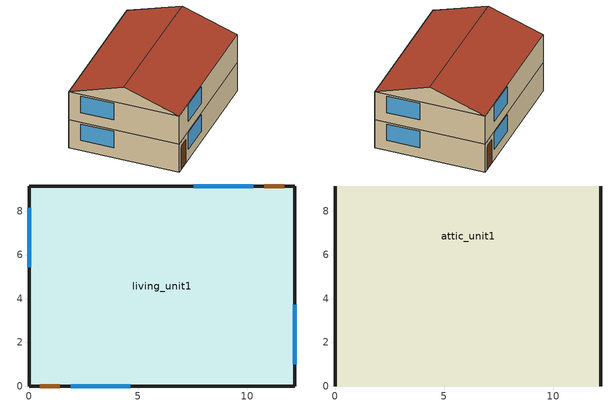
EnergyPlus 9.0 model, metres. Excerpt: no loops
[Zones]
living_unit1
 floor adiabatic (Interior Floor): 0,0 0,9.16 12.18,9.16 12.18,0 z2.59
 floor ground (Exterior Floor): 0,0 0,9.16 12.18,9.16 12.18,0 z0
 wall outside (Exterior Wall): 0,0 12.18,0 12.18,9.16 0,9.16 0,0 z0:2.59; 0,0 12.18,0 12.18,9.16 0,9.16 0,0 z2.59:5.18
 window (Exterior Window): 1.91,0 4.63,0 / 10.26,9.16 7.54,9.16 / 12.18,1 12.18,3.72 / 0,8.16 0,5.44 z0.92:2.44; 1.91,0 4.63,0 / 10.26,9.16 7.54,9.16 / 12.18,1 12.18,3.72 / 0,8.16 0,5.44 z3.51:5.03
 door (Exterior Door): 0.5,0 1.41,0 / 11.68,9.16 10.76,9.16 z0:2.14
 ceiling to attic_unit1 (Interior Ceiling): 0,0 12.18,0 12.18,9.16 0,9.16 z5.18
attic_unit1
 wall outside (Gable_end): 12.18,0,5.18 12.18,9.16,5.18 12.18,4.58,6.71; 0,9.16,5.18 0,0,5.18 0,4.58,6.71
 roof outside (Exterior Roof): 0,0,5.18 12.18,0,5.18 12.18,4.58,6.71 0,4.58,6.71; 12.18,9.16,5.18 0,9.16,5.18 0,4.58,6.71 12.18,4.58,6.71
[Building]
SF_Minnesota_Minneapolis-St.Paul.Intl.AP.726580_gasfurnace_slab_IECC_2006: North Axis {deg}=0; Terrain=Suburbs; Loads Convergence Tolerance Value=0.04; Temperature Convergence Tolerance Value {deltaC}=0.4; Solar Distribution=FullExterior; Maximum Number of Warmup Days=25; Minimum Number of Warmup Days=6
[Site:Location]
Minneapolis St Paul IntL Arp_MN_USA Design_Conditions: Latitude {deg}=44.88; Longitude {deg}=-93.23; Time Zone {hr}=-6; Elevation {m}=254
[SizingPeriod:DesignDay] Day of Month=21; Humidity Condition Type=Wetbulb; Barometric Pressure {Pa}=98311; Rain Indicator=No; Snow Indicator=No; Daylight Saving Time Indicator=No; Solar Model Indicator=ASHRAEClearSky
Name | Month | Day Type | Maximum Dry-Bulb Temperature {C} | Daily Dry-Bulb Temperature Range {deltaC} | Wetbulb or DewPoint at Maximum Dry-Bulb {C} | Wind Speed {m/s} | Wind Direction {deg} | Sky Clearness
Minneapolis St Paul IntL Arp Ann Htg 99.6% Condns DB | 1 | WinterDesignDay | -25.2 | 0 | -25.2 | 3.8 | 300 | 0
Minneapolis St Paul IntL Arp Ann Clg .4% Condns DB=>MWB | 7 | SummerDesignDay | 32.8 | 9.9 | 23 | 6 | 180 | 1
[Site:WaterMainsTemperature]
Calculation Method=Correlation; Annual Average Outdoor Air Temperature {C}=7.65833; Maximum Difference In Monthly Average Outdoor Air Temperatures {deltaC}=35.2
[Material]
Name | Roughness | Thickness {m} | Conductivity {W/m-K} | Density {kg/m3} | Specific Heat {J/kg-K} | Solar Absorptance | Thermal Absorptance | Visible Absorptance
wall_consol_layer | Rough | 0.1397 | 0.061285 | 120.801 | 1036.26
sheathing_consol_layer | Rough | 0.0127 | 0.0940184 | 685.008 | 1172.332
ceil_consol_layer | Rough | 0.374581 | 0.0617176 | 41.9286 | 776.251
Concrete_4in | Rough | 0.101498 | 1.312098 | 2242.8 | 465.2
Asphalt_shingle | MediumRough | 0.00633985 | 0.08186 | 1121.29 | 1255.2 | 0.75
Stucco_1in | MediumSmooth | 0.0254001 | 1.39892 | 1922.21 | 878.64
Drywall_1/2in | MediumSmooth | 0.0127 | 0.16009 | 800.923 | 1087.84
OSB_5/8in | MediumSmooth | 0.015875 | 0.1163 | 544.627 | 1213.36
Plywood_3/4in | Rough | 0.01905 | 0.115458 | 544.68 | 674.54 | 0.7 | 0.9 | 0.7
Carpet_n_pad | MediumSmooth | 0.0254001 | 0.0601314 | 32.0369 | 836.8 | 0.7 | 0.9 | 0.7
OSB_1/2in | MediumSmooth | 0.0127 | 0.1163 | 544.627 | 1213.36 | 0.7 | 0.9 | 0.7
door_const | Smooth | 0.0317022 | 0.0720096 | 512.64 | 767.58
Std Wood 6inch | MediumSmooth | 0.15 | 0.12 | 540 | 1210 | 0.7 | 0.9 | 0.7
[Material:NoMass]
Bldg_paper_felt: Roughness=Smooth; Thermal Resistance {m2-K/W}=0.0105666
[Material:AirGap]
Air_4_in_vert: Thermal Resistance {m2-K/W}=0.158499
[WindowMaterial:Glazing] Optical Data Type=BSDF; IR Transmittance=0; Conductivity=1; Youngs modulus=7.2e10; Poissons ratio=0.22
Name | Layer name : LoE272-3.CIG | Spectral Data | Thickness | Front Emissivity | Back Emissivity | Layer name : CLEAR_3.DAT | Layer name : LoE180-3.CIG
 | Glass_2011_Layer | Glass_2011_Layer_SpecDat | 0.00297 | 0.84 | 0.042
 |  | Glass_102_Layer_SpecDat | 0.003048 | 0.84 | 0.84 | Glass_102_Layer
 |  | Glass_2191F_Layer_SpecDat | 0.003 | 0.068 | 0.84 |  | Glass_2191F_Layer
[Construction]
InteriorFurnishings: Std Wood 6inch
Exterior Floor: Concrete_4in, Plywood_3/4in, Carpet_n_pad
Interior Floor: Plywood_3/4in, Carpet_n_pad
Exterior Wall: Stucco_1in, Bldg_paper_felt, sheathing_consol_layer, OSB_5/8in, wall_consol_layer, Drywall_1/2in
Interior Ceiling: ceil_consol_layer, Drywall_1/2in
Exterior Roof: Asphalt_shingle, OSB_1/2in
Exterior Door: door_const
Gable_end: Stucco_1in, Bldg_paper_felt, OSB_5/8in, Air_4_in_vert, Drywall_1/2in
[WindowMaterial:GasMixture]
Gap_9_W_0_0095, 0.0095, 2, Air, 0.1, Argon, 0.9
[WindowMaterial:Gap] thickness=0.0095; Gas (or Gas Mixture)=Gap_9_W_0_0095; pressure=101325
Name | gap name: Air (10) / Argon (90) Mix
 | Gap_9_Glz_4_Layer_1
 | Gap_9_Glz_4_Layer_2
[Construction:ComplexFenestrationState]
Exterior Window: LBNLWindow, None, ThermParam_Glz_4, CFS_Glz_4_Basis, CFS_Glz_4_TfSol, CFS_Glz_4_RbSol, CFS_Glz_4_Tfvis, CFS_Glz_4_Rbvis, Glass_2011_Layer, CFS_Glz_4_Layer_1_fAbs, CFS_Glz_4_Layer_1_bAbs, Gap_9_Glz_4_Layer_1, Glass_102_Layer, CFS_Glz_4_Layer_2_fAbs, CFS_Glz_4_Layer_2_bAbs, Gap_9_Glz_4_Layer_2, Glass_2191F_Layer, CFS_Glz_4_Layer_3_fAbs, CFS_Glz_4_Layer_3_bAbs
[Zone] Multiplier=1
living_unit1; attic_unit1
[InternalMass]
Internalmass_unit1: Construction=InteriorFurnishings; Zone=living_unit1; Surface Area {m2}=9.99587
[Shading:Overhang] Height above Window or Door {m}=0; Tilt Angle from Window/Door {deg}=90; Left extension from Window/Door Width {m}=0; Right extension from Window/Door Width {m}=0; Depth {m}=0.0152439
Name | Window or Door
Overhang_sdr_1.unit1 | Window_sdr_1.unit1
Overhang_sdr_2.unit1 | Window_sdr_2.unit1
[GroundHeatTransfer:Control]
gtp_control: Run Basement Preprocessor=no; Run Slab Preprocessor=yes
[GroundHeatTransfer:Slab:Materials]
NMAT: Number of materials=2; ALBEDO: Surface Albedo: No Snow=0.16; ALBEDO: Surface Albedo: Snow=0.4; EPSLW: Surface Emissivity: No Snow=0.9; EPSLW: Surface Emissivity: Snow=0.9; Z0: Surface Roughness: No Snow {cm}=0.75; Z0: Surface Roughness: Snow {cm}=0.05; HIN: Indoor HConv: Downward Flow {W/m2-K}=6; HIN: Indoor HConv: Upward {W/m2-K}=9
[GroundHeatTransfer:Slab:MatlProps]
RHO: Slab Material density {kg/m3}=2300; RHO: Soil Density {kg/m3}=1200; CP: Slab CP {J/kg-K}=650; CP: Soil CP {J/kg-K}=1200; TCON: Slab k {W/m-K}=0.9; TCON: Soil k {W/m-K}=1
[GroundHeatTransfer:Slab:BoundConds]
EVTR: Is surface evapotranspiration modeled=FALSE; FIXBC: is the lower boundary at a fixed temperature=TRUE; TDEEPin {C}=10; USRHflag: Is the ground surface h specified by the user?=FALSE
[GroundHeatTransfer:Slab:BldgProps]
IYRS: Number of years to iterate=10; Shape: Slab shape=0; HBLDG: Building height {m}=4; TIN1: January Indoor Average Temperature Setpoint {C}=22.22; TIN2: February Indoor Average Temperature Setpoint {C}=22.22; TIN3: March Indoor Average Temperature Setpoint {C}=22.22; TIN4: April Indoor Average Temperature Setpoint {C}=22.22; TIN5: May Indoor Average Temperature Setpoint {C}=22.22; TIN6: June Indoor Average Temperature Setpoint {C}=23.88; TIN7: July Indoor Average Temperature Setpoint {C}=23.88; TIN8: August Indoor Average Temperature Setpoint {C}=23.88; TIN9: September Indoor Average Temperature Setpoint {C}=23.88; TIN10: October Indoor Average Temperature Setpoint {C}=22.22; TIN11: November Indoor Average Temperature Setpoint {C}=22.22; TIN12: December Indoor Average Temperature Setpoint {C}=22.22; TINAmp: Daily Indoor sine wave variation amplitude {deltaC}=0; ConvTol: Convergence Tolerance=0.1
[GroundHeatTransfer:Slab:Insulation]
RINS: R value of under slab insulation {m2-K/W}=0; DINS: Width of strip of under slab insulation {m}=0; RVINS: R value of vertical insulation {m2-K/W}=1.761; ZVINS: Depth of vertical insulation {m}=1.5; IVINS: Flag: Is there vertical insulation=1
[GroundHeatTransfer:Slab:EquivalentSlab]
APRatio: The area to perimeter ratio for this slab {m}=2.84365; SLABDEPTH: Thickness of slab on grade {m}=0.1; CLEARANCE: Distance from edge of slab to domain edge {m}=15; ZCLEARANCE: Distance from bottom of slab to domain bottom {m}=15
[GroundHeatTransfer:Basement:SimParameters]
F: Multiplier for the ADI solution=0.1; IYRS: Maximum number of yearly iterations:=15
[GroundHeatTransfer:Basement:MatlProps]
NMAT: Number of materials in this domain=6; Density for Foundation Wall {kg/m3}=2243; density for Floor Slab {kg/m3}=2243; density for Ceiling {kg/m3}=311; density for Soil {kg/m3}=1500; density for Gravel {kg/m3}=2000; density for Wood {kg/m3}=449; Specific heat for foundation wall {J/kg-K}=880; Specific heat for floor slab {J/kg-K}=880; Specific heat for ceiling {J/kg-K}=1530; Specific heat for soil {J/kg-K}=840; Specific heat for gravel {J/kg-K}=720; Specific heat for wood {J/kg-K}=1530; Thermal conductivity for foundation wall {W/m-K}=1.4; Thermal conductivity for floor slab {W/m-K}=1.4; Thermal conductivity for ceiling {W/m-K}=0.09; thermal conductivity for soil {W/m-K}=1.1; thermal conductivity for gravel {W/m-K}=1.9; thermal conductivity for wood {W/m-K}=0.12
[GroundHeatTransfer:Basement:Insulation]
REXT: R Value of any exterior insulation {m2-K/W}=2.2893; INSFULL: Flag: Is the wall fully insulated?=True
[GroundHeatTransfer:Basement:SurfaceProps]
ALBEDO: Surface albedo for No snow conditions=0.16; ALBEDO: Surface albedo for snow conditions=0.4; EPSLN: Surface emissivity No Snow=0.94; EPSLN: Surface emissivity with Snow=0.86; VEGHT: Surface roughness No snow conditions {cm}=6; VEGHT: Surface roughness Snow conditions {cm}=0.25; PET: Flag, Potential evapotranspiration on?=False
[GroundHeatTransfer:Basement:BldgData]
DWALL: Wall thickness {m}=0.2; DSLAB: Floor slab thickness {m}=0.243828; DGRAVXY: Width of gravel pit beside basement wall {m}=0.3; DGRAVZN: Gravel depth extending above the floor slab {m}=0.2; DGRAVZP: Gravel depth below the floor slab {m}=0.1
[GroundHeatTransfer:Basement:Interior]
COND: Flag: Is the basement conditioned?=True; HIN: Downward convection only heat transfer coefficient {W/m2-K}=0.92; HIN: Upward convection only heat transfer coefficient {W/m2-K}=4.04; HIN: Horizontal convection only heat transfer coefficient {W/m2-K}=3.08; HIN: Downward combined (convection and radiation) heat transfer coefficient {W/m2-K}=6.13; HIN: Upward combined (convection and radiation) heat transfer coefficient {W/m2-K}=9.26; HIN: Horizontal combined (convection and radiation) heat transfer coefficient {W/m2-K}=8.29
[GroundHeatTransfer:Basement:ComBldg]
January average temperature {C}=21; February average temperature {C}=21; March average temperature {C}=21; April average temperature {C}=21; May average temperature {C}=24; June average temperature {C}=24; July average temperature {C}=24; August average temperature {C}=24; September average temperature {C}=24; October average temperature {C}=24; November average temperature {C}=21; December average temperature {C}=21; Daily variation sine wave amplitude {deltaC}=21
[GroundHeatTransfer:Basement:EquivSlab]
APRatio: The area to perimeter ratio for this slab {m}=17.1459; EquivSizing: Flag=True
[GroundHeatTransfer:Basement:EquivAutoGrid]
CLEARANCE: Distance from outside of wall to edge of 3-D ground domain {m}=15; SlabDepth: Thickness of the floor slab {m}=0.1; BaseDepth: Depth of the basement wall below grade {m}=1.21914
[People]
people_unit1: Zone or ZoneList=living_unit1; Number of People Schedule=occupancy_sch; Number of People Calculation Method=People; Number of People=3; Fraction Radiant=0; Sensible Heat Fraction=autocalculate; Activity Level Schedule=activity_sch; Enable ASHRAE 55 Comfort Warnings=No; Mean Radiant Temperature Calculation Type=ZoneAveraged
[Lights] Zone or ZoneList=living_unit1; Schedule=LightingProfile; Design Level Calculation Method=Watts/Area; Return Air Fraction=0; Fraction Radiant=0.6; Fraction Visible=0.2; Fraction Replaceable=0
Name | Watts per Zone Floor Area {W/m2}
Living Hardwired Lighting1 | 2.0565
Living Plug-in Lighting1 | 0.5141
[ElectricEquipment] Zone or ZoneList=living_unit1
Name | Schedule | Design Level Calculation Method | Design Level {W} | Fraction Latent | Fraction Radiant | Fraction Lost | Watts per Zone Floor Area {W/m2}
Refrigerator1 | Refrigerator | EquipmentLevel | 91.094 | 0 | 0 | 0
Misc Elec Load1 | MiscPlugLoad | Watts/Area |  | 0.062439 | 0.411909 | 0.251045 | 2.46
Clothes Washer1 | ClothesWasher | EquipmentLevel | 29.5818 | 0 | 0.48 | 0.2
Clothes Dryer1 | ClothesDryer | EquipmentLevel | 222.113 | 0.05 | 0.09 | 0.8
Dishwasher1 | Dishwasher | EquipmentLevel | 68.3276 | 0.15 | 0.36 | 0.25
Misc Elec Load21 | always_avail | EquipmentLevel | 182.522 | 0.062439 | 0.411909 | 0.251045
[GasEquipment] Zone or ZoneList=living_unit1
Name | Schedule | Design Level Calculation Method | Design Level {W} | Fraction Latent | Fraction Radiant | Fraction Lost | Power per Zone Floor Area {W/m2}
Cooking Range1 | CookingRange | EquipmentLevel | 248.498 | 0.3 | 0.24 | 0.3
Misc Gas Load1 | MiscPlugLoad | Watts/Area |  | 0.062439 | 0.411909 | 0.251045 | 0.297
[ZoneInfiltration:EffectiveLeakageArea] Schedule=always_avail; Stack Coefficient=0.00029; Wind Coefficient=0.000231
Name | Zone | Effective Air Leakage Area {cm2}
Living_ShermanGrimsrud_unit1 | living_unit1 | 962.701
AtticVent_unit1 | attic_unit1 | 370
[ZoneVentilation:DesignFlowRate]
Ventilation_unit1: Zone or ZoneList=living_unit1; Schedule=always_avail; Design Flow Rate Calculation Method=Flow/Zone; Design Flow Rate {m3/s}=0.0283366; Ventilation Type=Exhaust; Fan Pressure Rise {Pa}=0; Fan Total Efficiency=1; Constant Term Coefficient=1; Temperature Term Coefficient=0; Velocity Term Coefficient=0; Velocity Squared Term Coefficient=0; Minimum Indoor Temperature {C}=-100; Maximum Indoor Temperature {C}=100; Delta Temperature {deltaC}=-100; Minimum Outdoor Temperature {C}=-100; Maximum Outdoor Temperature {C}=100; Maximum Wind Speed {m/s}=40
[Exterior:Lights]
Name | Schedule | Design Level {W}
Exterior-Lights | ExteriorLightingProfile | 79.5
Garage-Lights | LightingProfile | 14.02
[AvailabilityManager:Scheduled]
System availability: Schedule=always_avail
[WindowThermalModel:Params]
ThermParam_Glz_4: standard=ISO15099; thermal model=ISO15099; SDScalar=1; deflection model=NoDeflection
[Matrix:TwoDimension]
CFS_Glz_4_Basis, 9, 2, 0, 1, 10, 8, 20, 16, 30, 20, 40, 24, 50, 24, 60, 24, 70, 16, 82.5, 12
CFS_Glz_4_Layer_1_fAbs: 1, 145, 0.25754, 0.26101, 0.26101, 0.26101, 0.26101, 0.26101, 0.26101, 0.26101, 0.26101, 0.26824, 0.26824, 0.26824, 0.26824, 0.26824, 0.26824, 0.26824, 0.26824, 0.26824, 0.26824, 0.26824, 0.26824, 0.26824, 0.26824, 0.26824, 0.26824, 0.27318, 0.27318, 0.27318, 0.27318, 0.27318, 0.27318, 0.27318, 0.27318, 0.27318, 0.27318, 0.27318, 0.27318, 0.27318, 0.27318, 0.27318, 0.27318, 0.27318, 0.27318, 0.27318, 0.27318, 0.27425, 0.27425, 0.27425, 0.27425, 0.27425, 0.27425, 0.27425, 0.27425, 0.27425, 0.27425, 0.27425, 0.27425, 0.27425, 0.27425, 0.27425, 0.27425, 0.27425, 0.27425, 0.27425, 0.27425, 0.27425, 0.27425, 0.27425, 0.27425, 0.278, 0.278, 0.278, 0.278, 0.278, 0.278, 0.278, 0.278, 0.278, 0.278, 0.278, 0.278, 0.278, 0.278, 0.278, 0.278, 0.278, 0.278, 0.278, 0.278, 0.278, 0.278, 0.278, 0.278, 0.29224, 0.29224, 0.29224, 0.29224, 0.29224, 0.29224, 0.29224, 0.29224, 0.29224, 0.29224, 0.29224, 0.29224, 0.29224, 0.29224, 0.29224, 0.29224, 0.29224, 0.29224, 0.29224, 0.29224, 0.29224, 0.29224, 0.29224, 0.29224, 0.3056, 0.3056, 0.3056, 0.3056, 0.3056, 0.3056, 0.3056, 0.3056, 0.3056, 0.3056, 0.3056, 0.3056, 0.3056, 0.3056, 0.3056, 0.3056, 0.216, 0.216, 0.216, 0.216, 0.216, 0.216, 0.216, 0.216, 0.216, 0.216, 0.216, 0.216
CFS_Glz_4_Layer_1_bAbs: 1, 145, 0.10087, 0.1028, 0.1028, 0.1028, 0.1028, 0.1028, 0.1028, 0.1028, 0.1028, 0.10674, 0.10674, 0.10674, 0.10674, 0.10674, 0.10674, 0.10674, 0.10674, 0.10674, 0.10674, 0.10674, 0.10674, 0.10674, 0.10674, 0.10674, 0.10674, 0.10919, 0.10919, 0.10919, 0.10919, 0.10919, 0.10919, 0.10919, 0.10919, 0.10919, 0.10919, 0.10919, 0.10919, 0.10919, 0.10919, 0.10919, 0.10919, 0.10919, 0.10919, 0.10919, 0.10919, 0.10879, 0.10879, 0.10879, 0.10879, 0.10879, 0.10879, 0.10879, 0.10879, 0.10879, 0.10879, 0.10879, 0.10879, 0.10879, 0.10879, 0.10879, 0.10879, 0.10879, 0.10879, 0.10879, 0.10879, 0.10879, 0.10879, 0.10879, 0.10879, 0.1076, 0.1076, 0.1076, 0.1076, 0.1076, 0.1076, 0.1076, 0.1076, 0.1076, 0.1076, 0.1076, 0.1076, 0.1076, 0.1076, 0.1076, 0.1076, 0.1076, 0.1076, 0.1076, 0.1076, 0.1076, 0.1076, 0.1076, 0.1076, 0.10575, 0.10575, 0.10575, 0.10575, 0.10575, 0.10575, 0.10575, 0.10575, 0.10575, 0.10575, 0.10575, 0.10575, 0.10575, 0.10575, 0.10575, 0.10575, 0.10575, 0.10575, 0.10575, 0.10575, 0.10575, 0.10575, 0.10575, 0.10575, 0.09191, 0.09191, 0.09191, 0.09191, 0.09191, 0.09191, 0.09191, 0.09191, 0.09191, 0.09191, 0.09191, 0.09191, 0.09191, 0.09191, 0.09191, 0.09191, 0.03659, 0.03659, 0.03659, 0.03659, 0.03659, 0.03659, 0.03659, 0.03659, 0.03659, 0.03659, 0.03659, 0.03659
CFS_Glz_4_Layer_2_fAbs: 1, 145, 0.02722, 0.02725, 0.02725, 0.02725, 0.02725, 0.02725, 0.02725, 0.02725, 0.02725, 0.02741, 0.02741, 0.02741, 0.02741, 0.02741, 0.02741, 0.02741, 0.02741, 0.02741, 0.02741, 0.02741, 0.02741, 0.02741, 0.02741, 0.02741, 0.02741, 0.02785, 0.02785, 0.02785, 0.02785, 0.02785, 0.02785, 0.02785, 0.02785, 0.02785, 0.02785, 0.02785, 0.02785, 0.02785, 0.02785, 0.02785, 0.02785, 0.02785, 0.02785, 0.02785, 0.02785, 0.02858, 0.02858, 0.02858, 0.02858, 0.02858, 0.02858, 0.02858, 0.02858, 0.02858, 0.02858, 0.02858, 0.02858, 0.02858, 0.02858, 0.02858, 0.02858, 0.02858, 0.02858, 0.02858, 0.02858, 0.02858, 0.02858, 0.02858, 0.02858, 0.02937, 0.02937, 0.02937, 0.02937, 0.02937, 0.02937, 0.02937, 0.02937, 0.02937, 0.02937, 0.02937, 0.02937, 0.02937, 0.02937, 0.02937, 0.02937, 0.02937, 0.02937, 0.02937, 0.02937, 0.02937, 0.02937, 0.02937, 0.02937, 0.02965, 0.02965, 0.02965, 0.02965, 0.02965, 0.02965, 0.02965, 0.02965, 0.02965, 0.02965, 0.02965, 0.02965, 0.02965, 0.02965, 0.02965, 0.02965, 0.02965, 0.02965, 0.02965, 0.02965, 0.02965, 0.02965, 0.02965, 0.02965, 0.02849, 0.02849, 0.02849, 0.02849, 0.02849, 0.02849, 0.02849, 0.02849, 0.02849, 0.02849, 0.02849, 0.02849, 0.02849, 0.02849, 0.02849, 0.02849, 0.0214, 0.0214, 0.0214, 0.0214, 0.0214, 0.0214, 0.0214, 0.0214, 0.0214, 0.0214, 0.0214, 0.0214
CFS_Glz_4_Layer_2_bAbs: 1, 145, 0.09119, 0.09145, 0.09145, 0.09145, 0.09145, 0.09145, 0.09145, 0.09145, 0.09145, 0.09246, 0.09246, 0.09246, 0.09246, 0.09246, 0.09246, 0.09246, 0.09246, 0.09246, 0.09246, 0.09246, 0.09246, 0.09246, 0.09246, 0.09246, 0.09246, 0.09456, 0.09456, 0.09456, 0.09456, 0.09456, 0.09456, 0.09456, 0.09456, 0.09456, 0.09456, 0.09456, 0.09456, 0.09456, 0.09456, 0.09456, 0.09456, 0.09456, 0.09456, 0.09456, 0.09456, 0.09764, 0.09764, 0.09764, 0.09764, 0.09764, 0.09764, 0.09764, 0.09764, 0.09764, 0.09764, 0.09764, 0.09764, 0.09764, 0.09764, 0.09764, 0.09764, 0.09764, 0.09764, 0.09764, 0.09764, 0.09764, 0.09764, 0.09764, 0.09764, 0.10041, 0.10041, 0.10041, 0.10041, 0.10041, 0.10041, 0.10041, 0.10041, 0.10041, 0.10041, 0.10041, 0.10041, 0.10041, 0.10041, 0.10041, 0.10041, 0.10041, 0.10041, 0.10041, 0.10041, 0.10041, 0.10041, 0.10041, 0.10041, 0.10011, 0.10011, 0.10011, 0.10011, 0.10011, 0.10011, 0.10011, 0.10011, 0.10011, 0.10011, 0.10011, 0.10011, 0.10011, 0.10011, 0.10011, 0.10011, 0.10011, 0.10011, 0.10011, 0.10011, 0.10011, 0.10011, 0.10011, 0.10011, 0.09268, 0.09268, 0.09268, 0.09268, 0.09268, 0.09268, 0.09268, 0.09268, 0.09268, 0.09268, 0.09268, 0.09268, 0.09268, 0.09268, 0.09268, 0.09268, 0.063, 0.063, 0.063, 0.063, 0.063, 0.063, 0.063, 0.063, 0.063, 0.063, 0.063, 0.063
CFS_Glz_4_Layer_3_fAbs: 1, 145, 0.03624, 0.03664, 0.03664, 0.03664, 0.03664, 0.03664, 0.03664, 0.03664, 0.03664, 0.03735, 0.03735, 0.03735, 0.03735, 0.03735, 0.03735, 0.03735, 0.03735, 0.03735, 0.03735, 0.03735, 0.03735, 0.03735, 0.03735, 0.03735, 0.03735, 0.03741, 0.03741, 0.03741, 0.03741, 0.03741, 0.03741, 0.03741, 0.03741, 0.03741, 0.03741, 0.03741, 0.03741, 0.03741, 0.03741, 0.03741, 0.03741, 0.03741, 0.03741, 0.03741, 0.03741, 0.03643, 0.03643, 0.03643, 0.03643, 0.03643, 0.03643, 0.03643, 0.03643, 0.03643, 0.03643, 0.03643, 0.03643, 0.03643, 0.03643, 0.03643, 0.03643, 0.03643, 0.03643, 0.03643, 0.03643, 0.03643, 0.03643, 0.03643, 0.03643, 0.03486, 0.03486, 0.03486, 0.03486, 0.03486, 0.03486, 0.03486, 0.03486, 0.03486, 0.03486, 0.03486, 0.03486, 0.03486, 0.03486, 0.03486, 0.03486, 0.03486, 0.03486, 0.03486, 0.03486, 0.03486, 0.03486, 0.03486, 0.03486, 0.03255, 0.03255, 0.03255, 0.03255, 0.03255, 0.03255, 0.03255, 0.03255, 0.03255, 0.03255, 0.03255, 0.03255, 0.03255, 0.03255, 0.03255, 0.03255, 0.03255, 0.03255, 0.03255, 0.03255, 0.03255, 0.03255, 0.03255, 0.03255, 0.02651, 0.02651, 0.02651, 0.02651, 0.02651, 0.02651, 0.02651, 0.02651, 0.02651, 0.02651, 0.02651, 0.02651, 0.02651, 0.02651, 0.02651, 0.02651, 0.00962, 0.00962, 0.00962, 0.00962, 0.00962, 0.00962, 0.00962, 0.00962, 0.00962, 0.00962, 0.00962, 0.00962
CFS_Glz_4_Layer_3_bAbs: 1, 145, 0.1806, 0.18198, 0.18198, 0.18198, 0.18198, 0.18198, 0.18198, 0.18198, 0.18198, 0.18476, 0.18476, 0.18476, 0.18476, 0.18476, 0.18476, 0.18476, 0.18476, 0.18476, 0.18476, 0.18476, 0.18476, 0.18476, 0.18476, 0.18476, 0.18476, 0.18632, 0.18632, 0.18632, 0.18632, 0.18632, 0.18632, 0.18632, 0.18632, 0.18632, 0.18632, 0.18632, 0.18632, 0.18632, 0.18632, 0.18632, 0.18632, 0.18632, 0.18632, 0.18632, 0.18632, 0.18577, 0.18577, 0.18577, 0.18577, 0.18577, 0.18577, 0.18577, 0.18577, 0.18577, 0.18577, 0.18577, 0.18577, 0.18577, 0.18577, 0.18577, 0.18577, 0.18577, 0.18577, 0.18577, 0.18577, 0.18577, 0.18577, 0.18577, 0.18577, 0.18523, 0.18523, 0.18523, 0.18523, 0.18523, 0.18523, 0.18523, 0.18523, 0.18523, 0.18523, 0.18523, 0.18523, 0.18523, 0.18523, 0.18523, 0.18523, 0.18523, 0.18523, 0.18523, 0.18523, 0.18523, 0.18523, 0.18523, 0.18523, 0.18664, 0.18664, 0.18664, 0.18664, 0.18664, 0.18664, 0.18664, 0.18664, 0.18664, 0.18664, 0.18664, 0.18664, 0.18664, 0.18664, 0.18664, 0.18664, 0.18664, 0.18664, 0.18664, 0.18664, 0.18664, 0.18664, 0.18664, 0.18664, 0.18298, 0.18298, 0.18298, 0.18298, 0.18298, 0.18298, 0.18298, 0.18298, 0.18298, 0.18298, 0.18298, 0.18298, 0.18298, 0.18298, 0.18298, 0.18298, 0.12051, 0.12051, 0.12051, 0.12051, 0.12051, 0.12051, 0.12051, 0.12051, 0.12051, 0.12051, 0.12051, 0.12051
[Schedule:Day:Hourly]
OccupancyDay: 1, 1, 1, 1, 1, 1, 1, 0.8831, 0.40861, 0.24189, 0.24189, 0.24189, 0.24189, 0.24189, 0.24189, 0.24189, 0.29498, 0.5531, 0.89693, 0.89693, 0.89693, 1, 1, 1
LightingProfileDay: 0.0625, 0.0625, 0.0625, 0.0625, 0.1875, 0.390625, 0.4375, 0.390625, 0.171875, 0.117188, 0.117188, 0.117188, 0.117188, 0.117188, 0.117188, 0.203125, 0.4375, 0.609375, 0.820312, 0.984375, 1, 0.6875, 0.382812, 0.15625
ExteriorLightingProfileDay: 1, 1, 1, 1, 1, 1, 0, 0, 0, 0, 0, 0, 0, 0, 0, 0, 0, 0, 1, 1, 1, 1, 1, 1
RefrigeratorDay: 0.8, 0.782696, 0.765594, 0.742857, 0.731388, 0.731388, 0.75996, 0.8, 0.817103, 0.828571, 0.8, 0.8, 0.839839, 0.839839, 0.828571, 0.839839, 0.885714, 0.971429, 1, 0.971429, 0.942857, 0.925553, 0.885714, 0.828571
MiscPlugLoadDay: 0.60749, 0.559339, 0.552853, 0.545071, 0.524481, 0.585279, 0.676232, 0.718547, 0.60749, 0.517023, 0.529183, 0.529345, 0.520428, 0.538424, 0.568742, 0.600357, 0.710117, 0.862678, 0.936608, 0.966764, 1, 0.976654, 0.845169, 0.734436
CookingRangeDay: 0.0471585, 0.0471585, 0.0235459, 0.0235459, 0.0471585, 0.0707044, 0.165088, 0.283018, 0.306564, 0.320771, 0.283018, 0.330176, 0.377335, 0.306564, 0.292423, 0.377335, 0.613194, 1, 0.778348, 0.400947, 0.235859, 0.165088, 0.103722, 0.0707044
DishwasherWeekday: 0.129162, 0.0573867, 0.042998, 0.0286934, 0.0286934, 0.0860801, 0.172244, 0.258408, 0.488208, 0.545594, 0.473819, 0.402044, 0.344573, 0.387655, 0.315879, 0.301491, 0.315879, 0.416348, 0.732312, 0.933333, 0.761005, 0.559983, 0.373266, 0.258408
DishwasherWeekend: 0.138388, 0.0614858, 0.0460692, 0.0307429, 0.0307429, 0.0922286, 0.184547, 0.276866, 0.52308, 0.584565, 0.507663, 0.430761, 0.369185, 0.415344, 0.338442, 0.323026, 0.338442, 0.446087, 0.78462, 1, 0.815362, 0.599982, 0.399928, 0.276866
DishwasherVacation; ClothesWasherVacation; ClothesDryerVacation: 0, 0, 0, 0, 0, 0, 0, 0, 0, 0, 0, 0, 0, 0, 0, 0, 0, 0, 0, 0, 0, 0, 0, 0
ClothesWasherWeekday: 0.0887931, 0.0710155, 0.0354602, 0.0354602, 0.0710155, 0.106571, 0.213142, 0.461934, 0.692948, 0.817391, 0.799614, 0.710725, 0.639615, 0.568599, 0.497489, 0.461934, 0.479711, 0.461934, 0.461934, 0.461934, 0.461934, 0.444156, 0.30203, 0.159904
ClothesWasherWeekend: 0.10863, 0.0868807, 0.0433822, 0.0433822, 0.0868807, 0.130379, 0.260758, 0.565131, 0.847755, 1, 0.978251, 0.869505, 0.782508, 0.695627, 0.60863, 0.565131, 0.586881, 0.565131, 0.565131, 0.565131, 0.565131, 0.543382, 0.369505, 0.195627
ClothesDryerWeekday: 0.0996819, 0.0598091, 0.0398727, 0.0199364, 0.0398727, 0.0598091, 0.159491, 0.318982, 0.486427, 0.685791, 0.785473, 0.817391, 0.7456, 0.677837, 0.610073, 0.578155, 0.558218, 0.546236, 0.518346, 0.510391, 0.5263, 0.546236, 0.4386, 0.239236
ClothesDryerWeekend: 0.121951, 0.0731707, 0.0487805, 0.0243902, 0.0487805, 0.0731707, 0.195122, 0.390244, 0.595097, 0.839, 0.960951, 1, 0.91217, 0.829268, 0.746366, 0.707317, 0.682927, 0.668268, 0.634146, 0.624415, 0.643878, 0.668268, 0.536585, 0.292683
[Schedule:Week:Compact]
RefrigeratorWeek: For: AllDays, RefrigeratorDay
MiscPlugLoadWeek: For: AllDays, MiscPlugLoadDay
CookingRangeWeek: For: AllDays, CookingRangeDay
DishwasherWeek: For: Weekdays, DishwasherWeekday, For: CustomDay1, DishwasherVacation, For: AllOtherDays, DishwasherWeekend
ClothesWasherWeek: For: Weekdays, ClothesWasherWeekday, For: CustomDay1, ClothesWasherVacation, For: AllOtherDays, ClothesWasherWeekend
ClothesDryerWeek: For: Weekdays, ClothesDryerWeekday, For: CustomDay1, ClothesDryerVacation, For: AllOtherDays, ClothesDryerWeekend
OccupancyWeek: AllDays, OccupancyDay
LightingProfileWeek: For: AllDays, LightingProfileDay
ExteriorLightingProfileWeek: For: AllDays, ExteriorLightingProfileDay
[Schedule:Year]
LightingProfile: LightingProfileWeek, 1, 1, 12, 31
ExteriorLightingProfile: ExteriorLightingProfileWeek, 1, 1, 12, 31
Refrigerator: RefrigeratorWeek, 1, 1, 12, 31
MiscPlugLoad: MiscPlugLoadWeek, 1, 1, 12, 31
CookingRange: CookingRangeWeek, 1, 1, 12, 31
Dishwasher: DishwasherWeek, 1, 1, 12, 31
ClothesWasher: ClothesWasherWeek, 1, 1, 12, 31
ClothesDryer: ClothesDryerWeek, 1, 1, 12, 31
Occupancy_sch: OccupancyWeek, 1, 1, 12, 31
[Schedule:Compact]
activity_sch: Through: 12/31, For: AllDays, Until: 24:00, 117.28
always_avail: Through: 12/31, For: AllDays, Until: 24:00, 1
